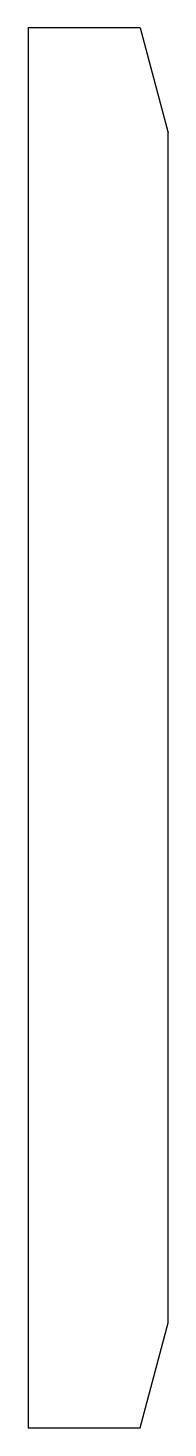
# Model space of a CAD drawing. Extents: x 44 to 64, y 33 to 233.
import ezdxf

# ---------------------------------------------------------------- set-up
doc = ezdxf.new("R2010")
doc.units = 0
doc.layers.get('0').update_dxf_attribs({"linetype": 'CONTINUOUS'})

msp = doc.modelspace()

# ---------------------------------------------------------------- linework, layer by layer
for p, q in [((60.24, 233.35), (64.24, 218.35)), ((60.24, 33.35), (64.24, 48.35))]:
    msp.add_line(p, q)
for points in [[(60.24, 233.35), (44.24, 233.35), (44.24, 33.35), (60.24, 33.35)], [(64.24, 48.35), (64.24, 218.35)]]:
    msp.add_lwpolyline(points)

doc.saveas('drawing.dxf')
